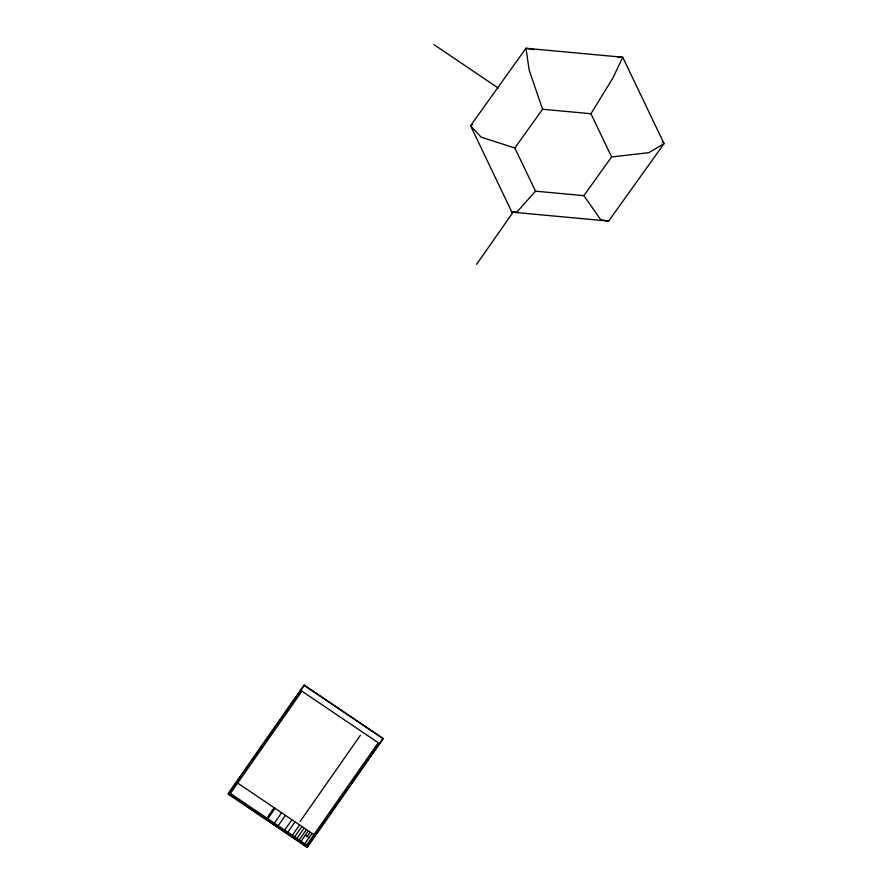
<?xml version="1.0" encoding="UTF-8"?>
<svg xmlns="http://www.w3.org/2000/svg" width="892" height="892" viewBox="0 0 892 892"><rect width="100%" height="100%" fill="white"/><g stroke="black" fill="none" stroke-linecap="round" stroke-linejoin="round"><path stroke-width="1.34" d="M511.863 212.129L516.947 212.017L535.512 191.178L583.892 195.649L611.611 156.936L590.95 113.73L612.96 77.872L622.739 57.244L525.979 48.279L470.552 125.727L511.863 212.129L608.623 221.093L664.061 143.657L622.739 57.244L617.654 57.367M476.629 264.3L513.223 211.995M267.199 817.73L273.911 808.141M268.079 818.321L274.792 808.732M274.613 822.736L281.326 813.147M278.438 825.312L285.139 815.723M284.972 829.727L291.684 820.138M288.049 831.812L294.761 822.223M300.169 821.387L360.368 735.342M292.665 834.923L299.377 825.334M294.94 836.462L301.641 826.873M297.203 837.989L303.916 828.4M299.467 839.517L306.179 829.928M301.373 840.81L308.086 831.221M307.205 836.417L309.959 832.481M305.109 843.33L311.821 833.741M535.512 191.178L514.851 147.972L542.57 109.248L529.168 70.111L525.979 48.279L533.862 49.606M472.905 124.334L470.552 125.727L481.156 137.178L514.851 147.972M611.611 156.936L648.74 152.71L664.061 143.657L662.288 141.739M542.57 109.248L590.95 113.73M608.623 221.093L600.74 219.778L583.892 195.649M433.913 44.6L498.305 88.096M237.662 783.087L313.962 834.611M271.67 811.33L272.551 811.932M305.332 835.157L309.067 837.677M269.44 814.53L270.321 815.132M304.105 685.011L227.939 793.891L307.183 847.4L383.337 738.531L304.105 685.011M304.194 685.457L228.397 793.813L307.093 846.965L382.891 738.609L304.194 685.457M301.942 691.188L230.404 793.456L306.714 844.98L378.241 742.724L301.942 691.188"/></g></svg>
